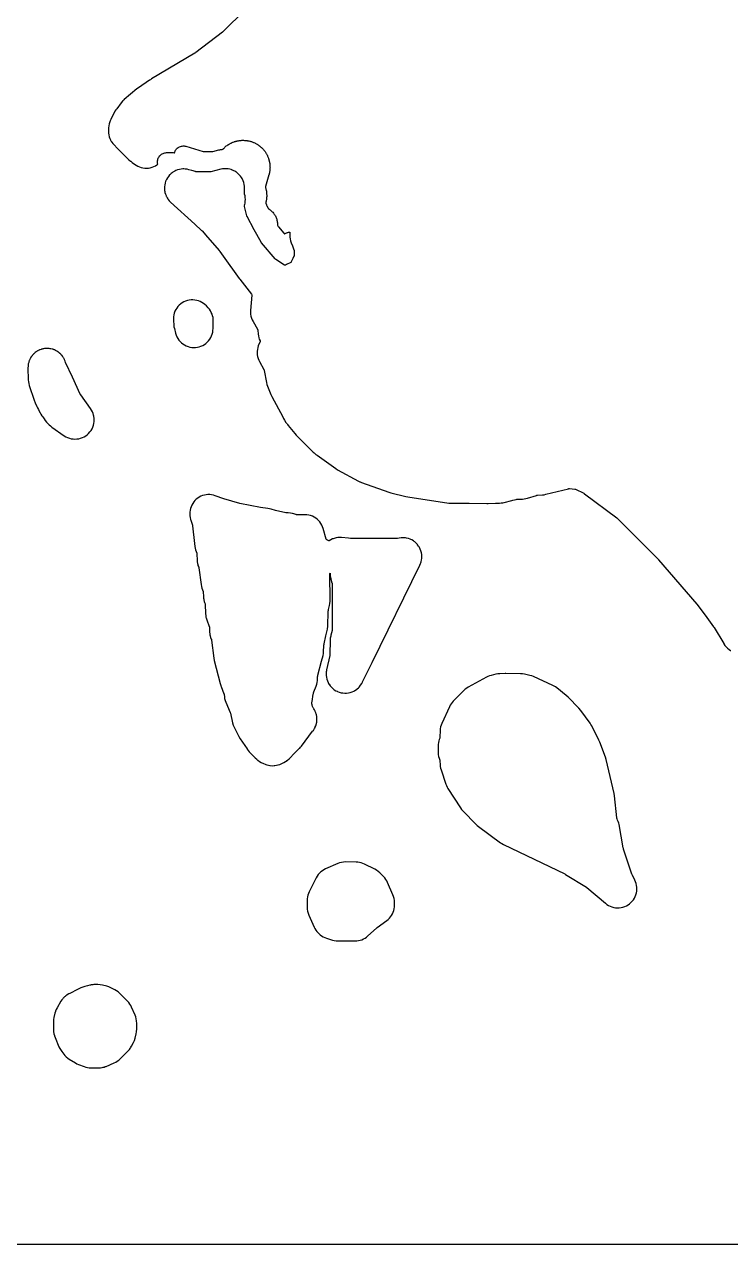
# Model space of a CAD drawing. Header units: millimetres. Extents: x 0 to 300, y 0 to 300.
# Drawn here: x 114.8 to 207.4, y 0 to 159.8 of the extents above; entities that cross this region are included whole.
import ezdxf

# ---------------------------------------------------------------- set-up
doc = ezdxf.new("R2010")
doc.units = ezdxf.units.MM
doc.layers.add('CUT', color=7, linetype='CONTINUOUS')

msp = doc.modelspace()

# ---------------------------------------------------------------- linework, layer by layer
at = {"layer": 'CUT'}
for points in [[(0.0029, 0.0029), (0.0006, 0.0501), (0, 0.0614), (0, 299.9386), (0.0006, 299.9499), (0.0029, 299.9971), (0.0501, 299.9994), (0.0614, 300), (299.8528, 300), (299.9113, 299.9971), (299.9141, 299.9386), (299.9141, 0.0614), (299.9113, 0.0029), (299.8528, 0), (299.8528, 0), (0.0614, 0), (0.0501, 0.0006)], [(136.1861, 123.6221), (135.9518, 123.5452), (135.7262, 123.4456), (135.5115, 123.3243), (135.3097, 123.1824), (135.123, 123.0213), (134.953, 122.8426), (134.8015, 122.648), (134.6699, 122.4394), (134.5594, 122.2189), (134.4713, 121.9886), (134.4062, 121.7507), (134.3649, 121.5075), (134.3478, 121.2615), (134.355, 121.015), (134.4042, 120.3898), (134.4316, 120.1688), (134.4785, 119.951), (134.6394, 119.3382), (134.7143, 119.1017), (134.8122, 118.8737), (134.9322, 118.6565), (135.0732, 118.4523), (135.2337, 118.2631), (135.4122, 118.0908), (135.6069, 117.937), (135.8159, 117.8032), (136.0371, 117.6908), (136.2684, 117.6009), (136.5074, 117.5344), (136.7519, 117.4919), (136.9993, 117.4738), (137.2474, 117.4804), (137.4935, 117.5115), (137.7354, 117.5669), (137.9706, 117.6459), (138.1968, 117.7479), (138.4118, 117.8718), (138.6134, 118.0164), (138.7997, 118.1803), (138.9689, 118.3618), (139.1192, 118.5592), (139.2492, 118.7706), (139.3576, 118.9937), (139.4434, 119.2266), (139.5056, 119.4668), (139.5437, 119.7119), (139.5574, 119.9597), (139.5609, 120.6064), (139.5616, 120.6273), (139.5664, 120.6683), (139.5829, 120.9092), (139.576, 121.1505), (139.546, 121.39), (139.4929, 121.6255), (139.4174, 121.8548), (139.3201, 122.0758), (139.202, 122.2863), (139.0641, 122.4845), (138.9078, 122.6684), (138.6717, 122.9204), (138.4944, 123.0918), (138.3011, 123.245), (138.0936, 123.3783), (137.874, 123.4906), (137.6444, 123.5807), (137.4071, 123.6477), (137.1643, 123.691), (136.9184, 123.7101), (136.6718, 123.705), (136.4269, 123.6755)], [(119.5945, 116.5924), (119.5424, 116.6482), (119.5283, 116.6606), (119.5079, 116.6816), (119.421, 116.7553), (119.4137, 116.7615), (119.3579, 116.8106), (119.3437, 116.8208), (119.3219, 116.8393), (119.2514, 116.8881), (119.217, 116.9119), (119.1583, 116.9541), (119.1444, 116.9622), (119.1214, 116.9781), (119.0063, 117.0422), (118.9455, 117.0773), (118.9321, 117.0834), (118.9084, 117.0967), (118.7837, 117.1509), (118.7217, 117.1791), (118.709, 117.1834), (118.6848, 117.1939), (118.625, 117.2133), (118.5515, 117.237), (118.489, 117.2583), (118.477, 117.2611), (118.4527, 117.269), (118.3119, 117.2998), (118.2497, 117.3143), (118.2386, 117.3158), (118.2145, 117.3211), (118.0673, 117.3385), (118.006, 117.3466), (117.9958, 117.3469), (117.9724, 117.3497), (117.8488, 117.3522), (117.8201, 117.3527), (117.7603, 117.3547), (117.7511, 117.3541), (117.7286, 117.3546), (117.5727, 117.3425), (117.515, 117.3387), (117.5068, 117.3373), (117.4854, 117.3357), (117.3291, 117.308), (117.3276, 117.3077), (117.2724, 117.2986), (117.2653, 117.2967), (117.2453, 117.2932), (117.1409, 117.264), (117.1408, 117.264), (117.0872, 117.249), (117.035, 117.235), (117.0288, 117.2326), (117.0105, 117.2275), (116.8538, 117.1667), (116.8049, 117.1483), (116.7997, 117.1457), (116.7832, 117.1393), (116.6298, 117.0618), (116.5845, 117.0394), (116.5801, 117.0367), (116.5655, 117.0293), (116.5021, 116.9891), (116.4173, 116.9353), (116.3759, 116.9095), (116.3723, 116.9067), (116.3596, 116.8987), (116.2487, 116.812), (116.2184, 116.7884), (116.181, 116.7596), (116.1781, 116.7569), (116.1674, 116.7486), (116.1161, 116.6997), (116.035, 116.6226), (116.0018, 116.5914), (115.9995, 116.5888), (115.9908, 116.5805), (115.8689, 116.4394), (115.8399, 116.4063), (115.8383, 116.404), (115.8313, 116.396), (115.8272, 116.3901), (115.7216, 116.2407), (115.697, 116.2063), (115.6959, 116.2042), (115.6906, 116.1968), (115.6245, 116.0806), (115.5946, 116.0281), (115.5745, 115.9932), (115.5737, 115.9915), (115.57, 115.9849), (115.489, 115.8034), (115.4735, 115.769), (115.473, 115.7677), (115.4706, 115.7622), (115.4058, 115.5683), (115.395, 115.5361), (115.3947, 115.5351), (115.3933, 115.5309), (115.3458, 115.3232), (115.3397, 115.2966), (115.3396, 115.296), (115.339, 115.2932), (115.3238, 115.1742), (115.3097, 115.0642), (115.3082, 115.0527), (115.3082, 115.0526), (115.3081, 115.0513), (115.3009, 114.8076), (115.3009, 114.807), (115.331, 113.2392), (115.3482, 112.9906), (115.39, 112.745), (115.4561, 112.5048), (116.0947, 110.5664), (116.2241, 110.2488), (116.468, 109.751), (116.4894, 109.7016), (116.5521, 109.5793), (116.6568, 109.3657), (116.7269, 109.2386), (116.8924, 108.916), (117.0006, 108.726), (117.125, 108.5462), (117.2508, 108.3803), (117.4112, 108.1204), (117.5639, 107.9003), (117.7393, 107.6977), (118.0567, 107.3686), (118.2364, 107.1997), (118.432, 107.0493), (120.0489, 105.9285), (120.2607, 105.7968), (120.4846, 105.6869), (120.7184, 105.5998), (120.9596, 105.5365), (121.206, 105.4975), (121.455, 105.4833), (121.7042, 105.4939), (121.9511, 105.5293), (122.1933, 105.5892), (122.4283, 105.6729), (122.6537, 105.7795), (122.8675, 105.9082), (123.0673, 106.0574), (123.2513, 106.2259), (123.4175, 106.4118), (123.5644, 106.6134), (123.6905, 106.8286), (123.7945, 107.0553), (123.8755, 107.2913), (123.9324, 107.5341), (123.965, 107.7814), (123.9727, 108.0307), (123.9555, 108.2796), (123.9411, 108.3641), (123.9405, 108.3702), (123.9361, 108.3933), (123.9136, 108.5255), (123.9047, 108.5577), (123.8951, 108.608), (123.8269, 108.8403), (123.7366, 109.0649), (123.6249, 109.2797), (123.493, 109.4828), (122.2037, 111.2712), (122.2008, 111.2754), (122.1891, 111.2946), (122.1605, 111.3438), (122.1529, 111.3591), (121.1234, 113.5699), (120.2228, 115.5038), (120.2149, 115.5219), (120.1647, 115.6681), (120.1261, 115.7648), (120.0968, 115.8433), (120.0858, 115.8657), (120.0743, 115.8946), (120.0247, 115.9904), (119.9886, 116.064), (119.9763, 116.0839), (119.9622, 116.1112), (119.9015, 116.2049), (119.8593, 116.2731), (119.8461, 116.2904), (119.8296, 116.3158), (119.7576, 116.4062), (119.7101, 116.4685), (119.6962, 116.4833), (119.6777, 116.5066), (119.6665, 116.5182)], [(137.4254, 90.4536), (137.4268, 90.4289), (137.4519, 89.6419), (137.4709, 89.4042), (137.5124, 89.1694), (137.5447, 89.0529), (137.5762, 88.9395), (137.6388, 88.7761), (137.6615, 88.7169), (137.6623, 88.7151), (137.6662, 88.7061), (137.669, 88.6981), (137.68, 88.6666), (137.6862, 88.6404), (137.6896, 88.626), (137.6907, 88.619), (137.6926, 88.6068), (137.976, 86.4267), (138.0172, 86.1958), (138.0797, 85.9697), (138.1632, 85.7505), (138.2292, 85.5991), (138.2357, 85.5831), (138.2474, 85.5477), (138.2523, 85.5112), (138.2534, 85.4937), (138.2798, 84.8653), (138.2991, 84.6425), (138.323, 84.508), (138.3383, 84.4224), (138.397, 84.2066), (138.4475, 84.0702), (138.4747, 83.9969), (138.5057, 83.9234), (138.5115, 83.9089), (138.5121, 83.9073), (138.5173, 83.8911), (138.5234, 83.8717), (138.5279, 83.835), (138.5289, 83.8175), (138.5645, 82.6222), (138.5877, 82.3493), (138.6201, 82.1842), (138.6405, 82.0806), (138.7224, 81.8193), (139.0539, 80.935), (139.0603, 80.9165), (139.0709, 80.8756), (139.0772, 80.8338), (139.0775, 80.8297), (139.0786, 80.8142), (139.1064, 80.1927), (139.128, 79.9582), (139.1502, 79.8403), (139.1716, 79.7267), (139.2368, 79.5004), (139.3229, 79.2811), (139.3289, 79.2679), (139.336, 79.251), (139.3486, 79.2135), (139.3574, 79.1749), (139.3602, 79.1567), (139.6648, 76.7936), (139.7186, 76.5081), (140.4763, 73.4702), (140.5571, 73.218), (140.5758, 73.1595), (140.6142, 73.0619), (140.9822, 72.127), (140.9882, 72.1106), (140.9987, 72.0744), (141.0058, 72.0373), (141.0075, 72.023), (141.0079, 72.02), (141.012, 71.9773), (141.0325, 71.7624), (141.0705, 71.5064), (141.1348, 71.2557), (141.2246, 71.013), (141.7922, 69.6932), (141.7929, 69.6914), (141.7986, 69.6774), (141.8214, 69.6077), (141.8256, 69.5912), (142.1183, 68.3156), (142.2019, 68.0304), (142.3187, 67.7571), (142.5439, 67.3067), (142.5439, 67.3066), (142.9372, 66.5196), (143.1006, 66.2397), (144.0025, 64.902), (144.0103, 64.8904), (144.1443, 64.7097), (144.294, 64.5419), (145.0893, 63.7268), (145.2817, 63.5493), (145.3466, 63.5009), (145.4335, 63.4225), (145.6439, 63.269), (145.8692, 63.1383), (146.1412, 62.9988), (146.3716, 62.895), (146.4724, 62.8614), (146.5838, 62.8224), (146.6066, 62.8166), (146.6113, 62.815), (146.6237, 62.8122), (146.7959, 62.7684), (147.012, 62.7332), (147.0311, 62.731), (147.2906, 62.7139), (147.5504, 62.7239), (147.6423, 62.7322), (147.8712, 62.7637), (148.0475, 62.8048), (148.0534, 62.8059), (148.0559, 62.8067), (148.0963, 62.8162), (148.2685, 62.8735), (148.3133, 62.8876), (148.5628, 62.9971), (148.8226, 63.1283), (149.0457, 63.2559), (149.2545, 63.4057), (149.2712, 63.4205), (149.3214, 63.4573), (149.5073, 63.6248), (150.2759, 64.3905), (150.8467, 64.9511), (150.9043, 65.0164), (150.9128, 65.0248), (151.0224, 65.1502), (151.0827, 65.2185), (151.085, 65.2216), (151.0865, 65.2235), (151.1397, 65.2844), (152.6034, 67.2125), (152.6549, 67.28), (152.6572, 67.2833), (152.6582, 67.2846), (152.6775, 67.3128), (152.6963, 67.3401), (152.7932, 67.4809), (152.7954, 67.4849), (152.7958, 67.4855), (152.8107, 67.5126), (152.8549, 67.5925), (152.9113, 67.6944), (152.913, 67.6984), (152.9132, 67.6988), (152.9243, 67.7246), (152.9518, 67.7883), (153.008, 67.9184), (153.0092, 67.9222), (153.0094, 67.9226), (153.0171, 67.947), (153.045, 68.034), (153.0824, 68.1508), (153.0831, 68.1543), (153.0832, 68.1547), (153.0881, 68.1776), (153.122, 68.3348), (153.1338, 68.3893), (153.1341, 68.3925), (153.1342, 68.3928), (153.1367, 68.4145), (153.1399, 68.4428), (153.1617, 68.6317), (153.1617, 68.6346), (153.1617, 68.6348), (153.1621, 68.6556), (153.1658, 68.8756), (153.1656, 68.8781), (153.1656, 68.8783), (153.1639, 68.8988), (153.1462, 69.1188), (153.1458, 69.1209), (153.1458, 69.1211), (153.142, 69.1422), (153.1029, 69.3589), (153.1024, 69.3606), (153.1024, 69.3607), (153.0958, 69.3839), (153.0679, 69.4825), (153.0364, 69.5936), (153.036, 69.5949), (153.0359, 69.595), (153.0249, 69.6231), (152.9474, 69.8208), (152.947, 69.8216), (152.947, 69.8217), (152.9261, 69.8626), (152.8367, 70.0382), (152.8364, 70.0386), (152.8364, 70.0387), (152.768, 70.1457), (152.7053, 70.2437), (152.7052, 70.2439), (152.6793, 70.2802), (152.6734, 70.2906), (152.6243, 70.3765), (152.5789, 70.4776), (152.5636, 70.523), (152.5435, 70.5827), (152.5345, 70.6219), (152.5186, 70.6908), (152.5044, 70.8008), (152.5019, 70.8828), (152.501, 70.9116), (152.5053, 70.9752), (152.5088, 71.0278), (152.511, 71.047), (152.5196, 71.1075), (152.682, 72.0849), (152.6943, 72.1486), (152.6987, 72.1686), (152.7331, 72.2935), (152.7395, 72.313), (152.7615, 72.3739), (153.0551, 73.1261), (153.1366, 73.3718), (153.1923, 73.6247), (153.2216, 73.882), (153.2456, 74.2737), (153.2508, 74.3342), (153.2523, 74.3477), (153.2529, 74.3533), (153.272, 74.473), (153.276, 74.4918), (153.2898, 74.5508), (153.7722, 76.3979), (153.7723, 76.398), (153.9657, 77.1388), (154.0187, 77.3962), (154.0443, 77.6578), (154.0791, 78.4283), (154.0827, 78.4828), (154.084, 78.4968), (154.0843, 78.5), (154.0863, 78.5154), (154.0987, 78.6081), (154.1017, 78.6252), (154.1124, 78.6787), (154.344, 79.7155), (154.544, 80.6105), (154.5685, 80.7535), (154.5863, 80.8577), (154.6037, 81.1079), (154.6356, 82.7837), (154.6386, 82.8499), (154.6391, 82.8562), (154.6401, 82.8708), (154.6567, 83.0022), (154.6604, 83.0228), (154.6728, 83.0827), (154.6738, 83.0877), (154.693, 83.1692), (154.693, 83.1693), (154.8131, 83.6796), (154.8631, 83.9656), (154.8796, 84.2555), (154.875, 87.8885), (154.876, 87.9098), (154.8782, 87.8886), (154.8871, 87.722), (154.909, 87.5269), (154.9197, 87.4319), (154.9858, 87.1476), (155.1332, 86.6483), (155.1381, 86.63), (155.1455, 86.5917), (155.1493, 86.5529), (155.1493, 86.5519), (155.1497, 86.534), (155.1573, 80.5758), (155.1567, 80.5527), (155.1457, 80.4579), (155.1441, 80.4501), (155.1411, 80.4353), (154.9926, 79.8041), (154.9633, 79.6798), (154.9164, 79.4191), (154.8973, 79.1548), (154.8616, 77.2835), (154.861, 77.2683), (154.8608, 77.2635), (154.8509, 77.1816), (154.849, 77.1716), (154.8471, 77.162), (154.4224, 75.2609), (154.404, 75.154), (154.3806, 75.0188), (154.3629, 74.7738), (154.3675, 74.5963), (154.3693, 74.5282), (154.3997, 74.2844), (154.454, 74.0448), (154.5314, 73.8117), (154.6314, 73.5873), (154.7336, 73.4078), (154.753, 73.3738), (154.8949, 73.1733), (155.0558, 72.9876), (155.2341, 72.8187), (155.4282, 72.668), (155.6361, 72.5372), (155.8001, 72.4552), (155.8559, 72.4273), (155.8582, 72.4265), (156.0853, 72.3396), (156.3223, 72.2748), (156.4865, 72.2469), (156.5645, 72.2336), (156.8096, 72.2164), (157.0085, 72.222), (157.0551, 72.2233), (157.2988, 72.2543), (157.5383, 72.309), (157.7713, 72.387), (157.9955, 72.4875), (158.1082, 72.5519), (158.2087, 72.6094), (158.409, 72.7518), (158.4462, 72.7842), (158.5943, 72.9131), (158.7273, 73.0541), (158.7628, 73.0918), (158.9131, 73.2861), (158.9911, 73.4108), (158.9912, 73.4108), (159.0435, 73.4943), (159.0622, 73.5278), (159.0848, 73.568), (159.1333, 73.6605), (159.147, 73.6864), (160.406, 76.2471), (166.6593, 88.9647), (166.7549, 89.1852), (166.789, 89.2907), (166.8288, 89.4139), (166.8805, 89.6485), (166.906, 89.8593), (166.9093, 89.8871), (166.9094, 89.892), (166.9152, 90.1273), (166.9064, 90.2491), (166.8979, 90.367), (166.8577, 90.6039), (166.8291, 90.7098), (166.795, 90.8359), (166.7927, 90.8418), (166.7102, 91.0608), (166.6043, 91.2765), (166.5574, 91.3524), (166.4782, 91.481), (166.3511, 91.6486), (166.333, 91.6725), (166.2764, 91.7338), (166.17, 91.8491), (165.9909, 92.0093), (165.9111, 92.0679), (165.7972, 92.1515), (165.5908, 92.2745), (165.4552, 92.3386), (165.3735, 92.3772), (165.1814, 92.4462), (165.1474, 92.4584), (165.1279, 92.4634), (164.9145, 92.5176), (164.7534, 92.5424), (164.677, 92.5542), (164.4371, 92.5678), (164.1969, 92.5582), (163.9589, 92.5257), (163.7328, 92.4837), (163.7149, 92.4808), (163.6403, 92.4738), (163.6368, 92.4738), (163.6221, 92.4734), (157.6788, 92.4639), (157.6184, 92.4653), (157.5582, 92.4697), (157.3068, 92.4942), (156.4003, 92.5825), (156.1536, 92.5943), (155.907, 92.5817), (155.6628, 92.5448), (155.4235, 92.484), (155.3048, 92.441), (155.1913, 92.3999), (155.0033, 92.3099), (154.9686, 92.2933), (154.7574, 92.1652), (154.729, 92.1438), (154.6227, 92.2049), (154.5863, 92.2258), (154.5339, 92.2495), (154.458, 92.2837), (154.413, 92.3067), (154.4092, 92.3179), (154.394, 92.3625), (153.992, 93.7586), (153.99, 93.7657), (153.9103, 93.9986), (153.8081, 94.2226), (153.6843, 94.4355), (153.5402, 94.6351), (153.3772, 94.8196), (153.1968, 94.9871), (153.0008, 95.1362), (152.7912, 95.2652), (152.5698, 95.3729), (152.3389, 95.4584), (152.1007, 95.5207), (151.8575, 95.5593), (151.6118, 95.5738), (150.4628, 95.5849), (150.4409, 95.5893), (150.424, 95.5939), (149.9771, 95.7273), (149.679, 95.7967), (149.3748, 95.8292), (149.0899, 95.842), (147.719, 96.1206), (147.1618, 96.2961), (146.9498, 96.3528), (146.7336, 96.3907), (145.7745, 96.5157), (143.08, 97.0633), (140.9571, 97.6704), (139.8364, 98.0713), (139.6057, 98.1415), (139.3693, 98.1891), (139.1294, 98.2137), (138.8883, 98.2151), (138.6481, 98.1933), (138.4112, 98.1484), (138.1797, 98.0809), (137.9558, 97.9914), (137.7416, 97.8808), (137.539, 97.75), (137.3499, 97.6004), (137.1761, 97.4332), (137.0193, 97.25), (136.8808, 97.0526), (136.762, 96.8428), (136.664, 96.6225), (136.5876, 96.3938), (136.5336, 96.1587), (136.5025, 95.9196), (136.4947, 95.6786), (136.51, 95.438), (136.5485, 95.1999), (136.6097, 94.9667), (136.6175, 94.9421), (136.6389, 94.874), (136.6389, 94.8739), (136.8421, 94.2284), (136.8473, 94.2104), (136.8638, 94.1315), (136.8652, 94.1208), (136.8662, 94.1129), (137.1135, 91.7961), (137.1545, 91.4124), (137.1894, 91.1852), (137.245, 90.9621), (137.3209, 90.745), (137.4055, 90.5347), (137.4074, 90.5296), (137.4219, 90.4827)], [(169.3726, 62.3888), (169.4319, 62.1801), (170.0551, 60.3029), (170.1291, 60.1074), (170.2193, 59.9189), (170.3249, 59.7385), (171.9714, 57.1774), (172.1174, 56.9735), (172.2832, 56.7852), (174.0144, 55.0074), (174.1654, 54.8647), (174.3277, 54.7351), (177.1991, 52.6308), (177.3922, 52.5026), (177.5964, 52.3928), (185.6283, 48.5432), (185.6815, 48.516), (185.7334, 48.4862), (188.4691, 46.819), (188.4734, 46.8163), (188.5357, 46.7715), (188.5492, 46.7605), (190.9663, 44.6981), (191.1601, 44.5485), (191.3676, 44.4186), (191.5868, 44.3096), (191.8156, 44.2225), (192.0518, 44.1583), (192.2932, 44.1174), (192.5374, 44.1004), (192.7822, 44.1074), (193.025, 44.1382), (193.2637, 44.1926), (193.4959, 44.2702), (193.7194, 44.37), (193.9321, 44.4913), (194.1319, 44.6328), (194.3169, 44.7931), (194.4853, 44.9708), (194.6356, 45.164), (194.7662, 45.3711), (194.8759, 45.5899), (194.9638, 45.8185), (195.0288, 46.0545), (195.0705, 46.2957), (195.0883, 46.5399), (195.0822, 46.7846), (195.0522, 47.0276), (194.9985, 47.2664), (194.9218, 47.4989), (194.8227, 47.7228), (194.5023, 48.3601), (194.4668, 48.4375), (194.4369, 48.5172), (193.3481, 51.7715), (193.3236, 51.8546), (193.3052, 51.9393), (192.7563, 55.0027), (192.7109, 55.2063), (192.6488, 55.4055), (192.5703, 55.5987), (192.5037, 55.7446), (192.4959, 55.7631), (192.4823, 55.8042), (192.4731, 55.8465), (192.4704, 55.8664), (192.1631, 58.7496), (192.1109, 59.0566), (191.0633, 63.5148), (190.9696, 63.8229), (190.2267, 65.7982), (190.1199, 66.0419), (189.1705, 67.9288), (189.0709, 68.108), (188.9569, 68.2786), (187.7334, 69.9555), (187.5035, 70.2276), (186.0738, 71.6934), (185.8444, 71.9011), (184.586, 72.9063), (184.42, 73.028), (184.2445, 73.1357), (184.0608, 73.2286), (181.5369, 74.3765), (181.3043, 74.4686), (181.0637, 74.5369), (180.3573, 74.6998), (180.0909, 74.7463), (179.8209, 74.7636), (177.9222, 74.7829), (177.8179, 74.7818), (177.1239, 74.7599), (176.8632, 74.738), (176.6062, 74.6889), (175.9908, 74.5377), (175.7794, 74.4758), (175.5742, 74.3954), (175.377, 74.2974), (172.9894, 72.9763), (172.7904, 72.8538), (172.6037, 72.7132), (172.431, 72.5557), (171.0351, 71.1584), (170.8847, 70.9938), (170.7496, 70.8165), (170.6308, 70.6278), (170.5293, 70.4294), (169.5349, 68.2502), (169.4445, 68.0234), (169.3767, 67.7889), (169.3321, 67.5489), (169.311, 67.3057), (169.2791, 66.4525), (169.2779, 66.433), (169.2719, 66.3912), (169.2616, 66.3504), (169.2554, 66.3318), (169.1943, 66.1645), (169.1266, 65.9499), (169.0785, 65.73), (169.0504, 65.5067), (169.0424, 65.2817), (169.051, 64.4024), (169.0655, 64.1576), (169.1038, 63.9153), (169.1658, 63.6779), (169.2506, 63.4478), (169.2587, 63.4289), (169.2708, 63.394), (169.2763, 63.3579), (169.2777, 63.3407), (169.3091, 62.8178), (169.3315, 62.6019)], [(152.0149, 43.3836), (152.1078, 43.1419), (152.7992, 41.5889), (152.9018, 41.3842), (153.0227, 41.1897), (153.1609, 41.0071), (153.3153, 40.8379), (153.3167, 40.8364), (153.415, 40.7381), (153.5899, 40.579), (153.7791, 40.4372), (153.9808, 40.3138), (154.1933, 40.2101), (154.4146, 40.1269), (155.1862, 39.8777), (155.4385, 39.8106), (155.6964, 39.7701), (155.9572, 39.7568), (158.1506, 39.7592), (158.3811, 39.7701), (158.6096, 39.8023), (158.8341, 39.8553), (159.0529, 39.9288), (159.2639, 40.0222), (159.4654, 40.1347), (159.6557, 40.2652), (159.8331, 40.4127), (160.9583, 41.4397), (161.0075, 41.4822), (161.059, 41.522), (162.3094, 42.4349), (162.4916, 42.5815), (162.6594, 42.7445), (162.8112, 42.9225), (162.9456, 43.1138), (163.0617, 43.3169), (163.1582, 43.53), (163.2344, 43.7512), (163.2896, 43.9785), (163.3233, 44.2099), (163.3352, 44.4435), (163.3367, 44.7915), (163.3241, 45.0526), (163.2843, 45.3109), (163.2178, 45.5637), (163.1253, 45.8081), (162.4132, 47.4281), (162.3115, 47.6333), (162.1914, 47.8284), (162.0541, 48.0116), (161.9005, 48.1815), (161.4028, 48.6839), (161.2019, 48.8658), (160.9825, 49.0248), (160.7472, 49.1592), (159.4041, 49.8325), (159.1932, 49.9264), (158.9745, 50.0003), (158.75, 50.0538), (158.5215, 50.0863), (158.2909, 50.0977), (156.8937, 50.1017), (156.6344, 50.089), (156.3778, 50.0494), (156.1266, 49.9834), (155.8837, 49.8918), (154.3038, 49.2), (154.0818, 49.0894), (153.8719, 48.9574), (153.6761, 48.8052), (153.4964, 48.6343), (153.3345, 48.4465), (153.1919, 48.2436), (153.0702, 48.0275), (152.1516, 46.1894), (152.1484, 46.1829), (152.0547, 45.9717), (151.981, 45.7527), (151.9278, 45.5279), (151.8956, 45.2991), (151.8846, 45.0684), (151.8836, 44.1884), (151.8969, 43.9273), (151.9375, 43.669), (152.0048, 43.4163), (152.0092, 43.4048)], [(119.6373, 25.4225), (119.7309, 25.2941), (119.983, 24.9481), (120.1389, 24.755), (120.3131, 24.5784), (120.504, 24.4199), (120.7097, 24.2811), (121.5138, 23.7948), (121.7048, 23.6904), (121.9041, 23.6029), (122.6572, 23.3111), (122.8733, 23.2385), (123.0951, 23.1859), (123.3207, 23.1537), (123.5335, 23.1429), (123.5483, 23.1421), (124.5296, 23.1373), (124.6591, 23.1433), (124.7856, 23.1491), (125.039, 23.1872), (125.1628, 23.2189), (125.2872, 23.2509), (125.4234, 23.3012), (125.5276, 23.3398), (126.5884, 23.7948), (126.8019, 23.8987), (127.0047, 24.0224), (127.1947, 24.1648), (127.3704, 24.3246), (128.419, 25.3731), (128.591, 25.5638), (128.6715, 25.674), (128.7426, 25.7711), (128.8721, 25.993), (129.1199, 26.4724), (129.1204, 26.4734), (129.2393, 26.7408), (129.3262, 27.0202), (129.4648, 27.5799), (129.4674, 27.5936), (129.4705, 27.6062), (129.5173, 27.8621), (129.5188, 27.8705), (129.5188, 27.8707), (129.5254, 27.9066), (129.5433, 28.2115), (129.5419, 28.7626), (129.5434, 29.0137), (129.5319, 29.2699), (129.5287, 29.2914), (129.5276, 29.3114), (129.4885, 29.5619), (129.4243, 29.8071), (129.3355, 30.0447), (128.883, 31.0903), (128.7794, 31.3018), (128.6564, 31.5025), (128.5151, 31.6908), (128.3566, 31.865), (128.3528, 31.8688), (128.3017, 31.9199), (127.3103, 32.9116), (127.117, 33.0858), (126.9066, 33.239), (126.6814, 33.3694), (126.1712, 33.6306), (126.06, 33.6796), (125.9053, 33.7477), (125.77, 33.7894), (125.6277, 33.8332), (125.0499, 33.9749), (124.7519, 34.0291), (124.4495, 34.0469), (123.9967, 34.046), (123.9158, 34.0425), (123.792, 34.0372), (123.5888, 34.0117), (123.4715, 33.9871), (123.3884, 33.9696), (123.1066, 33.8984), (122.7513, 33.8084), (122.6306, 33.7708), (122.4919, 33.7276), (122.3596, 33.6699), (122.2428, 33.6191), (121.9596, 33.4769), (121.8004, 33.4037), (120.8028, 32.8962), (120.6588, 32.8239), (120.4554, 32.7096), (120.4317, 32.6932), (120.4205, 32.6868), (120.3773, 32.6555), (120.2635, 32.5768), (120.2344, 32.5524), (120.2115, 32.5358), (120.1599, 32.4898), (120.0848, 32.4267), (120.0523, 32.3938), (120.0191, 32.3641), (120.0031, 32.3483), (119.9326, 32.2725), (119.921, 32.2607), (119.916, 32.2547), (119.8613, 32.1958), (119.7327, 32.032), (119.6182, 31.858), (119.1165, 31.0222), (118.9947, 30.7932), (118.8973, 30.5528), (118.891, 30.5309), (118.8238, 30.3002), (118.6961, 29.7576), (118.6455, 29.467), (118.6447, 29.4511), (118.6445, 29.4499), (118.6427, 29.4152), (118.6296, 29.1725), (118.6297, 29.1545), (118.6296, 29.1518), (118.6299, 29.1209), (118.6347, 28.1264), (118.648, 27.8811), (118.6853, 27.6383), (118.689, 27.624), (118.6924, 27.6023), (118.754, 27.3654), (118.7596, 27.3503), (118.7642, 27.3327), (118.8484, 27.1054), (119.3545, 25.919), (119.4801, 25.6655), (119.6335, 25.4277), (119.6348, 25.4259)]]:
    msp.add_lwpolyline(points, close=True, dxfattribs=at)
msp.add_lwpolyline([(143.6995, 161.6524), (140.909, 158.8803), (140.8531, 158.8282), (140.7939, 158.7798), (137.2902, 156.0951), (137.2332, 156.054), (137.1739, 156.0164), (131.4984, 152.646), (131.3452, 152.5429), (131.2403, 152.4815), (129.788, 151.4982), (129.5774, 151.3388), (127.9073, 149.9296), (127.9061, 149.9284), (127.8752, 149.9027), (127.8045, 149.8326), (127.7062, 149.7399), (127.5273, 149.5293), (126.9274, 148.738), (126.8245, 148.6047), (126.6917, 148.415), (126.577, 148.214), (126.2316, 147.5375), (126.1468, 147.3534), (126.0773, 147.1631), (125.9495, 146.7642), (125.8837, 146.5153), (125.8439, 146.2609), (125.8304, 146.0038), (125.8303, 145.7976), (125.8421, 145.5522), (125.878, 145.3091), (125.9376, 145.0708), (126.0203, 144.8394), (126.0985, 144.674), (126.1151, 144.6379), (126.1175, 144.6338), (126.1253, 144.6173), (126.1782, 144.5291), (126.2323, 144.4356), (126.2393, 144.4248), (126.2472, 144.4139), (126.2516, 144.4066), (126.2922, 144.3519), (126.4018, 144.2007), (126.5881, 143.9958), (126.9912, 143.5993), (128.5277, 142.0636), (128.7255, 141.8859), (128.7635, 141.8585), (128.9314, 141.7098), (129.1455, 141.5572), (129.4673, 141.3523), (129.6769, 141.2328), (129.897, 141.1339), (130.1257, 141.0568), (130.3607, 141.0021), (130.5998, 140.9702), (130.841, 140.9616), (131.0818, 140.9763), (131.3201, 141.0141), (131.5537, 141.0747), (131.7803, 141.1576), (131.9979, 141.2619), (132.2044, 141.3867), (132.3126, 141.4672), (132.2874, 141.5763), (132.2722, 141.6911), (132.2682, 141.8069), (132.2754, 141.9225), (132.2937, 142.0368), (132.323, 142.1489), (132.3629, 142.2576), (132.4131, 142.362), (132.4731, 142.461), (132.5424, 142.5538), (132.6203, 142.6395), (132.7062, 142.7173), (132.7991, 142.7864), (132.8982, 142.8463), (133.0027, 142.8963), (133.1115, 142.936), (133.2236, 142.965), (133.338, 142.9832), (133.4536, 142.9901), (134.1299, 142.9984), (134.1594, 142.9983), (134.2208, 142.9976), (134.2503, 142.9969), (134.2697, 142.9961), (134.3285, 142.9925), (134.4452, 142.9824), (134.4937, 142.9758), (134.4937, 142.9759), (134.5299, 143.0899), (134.5773, 143.1997), (134.6354, 143.3043), (134.7036, 143.4026), (134.7813, 143.4936), (134.8676, 143.5764), (134.9618, 143.6501), (135.0628, 143.7142), (135.1697, 143.7679), (135.2814, 143.8106), (135.3968, 143.8421), (135.5148, 143.8618), (135.6342, 143.8698), (135.7537, 143.8658), (135.8723, 143.8499), (135.9887, 143.8223), (138.2623, 143.1621), (138.3247, 143.147), (138.3336, 143.1457), (138.3978, 143.1423), (139.4192, 143.1356), (139.4772, 143.1376), (139.4852, 143.1386), (139.5421, 143.1501), (140.3284, 143.3447), (140.3575, 143.3515), (140.4158, 143.3644), (140.445, 143.3705), (140.5058, 143.3824), (140.5646, 143.3923), (140.6827, 143.4093), (140.742, 143.4164), (140.7603, 143.4181), (140.8248, 143.4272), (140.8337, 143.4293), (140.8423, 143.4322), (140.8506, 143.4359), (140.8585, 143.4404), (140.866, 143.4456), (140.8729, 143.4514), (140.8798, 143.4584), (140.8957, 143.4775), (140.9347, 143.5229), (140.9544, 143.5454), (140.9948, 143.5901), (141.0346, 143.6322), (141.1162, 143.7144), (141.2017, 143.7925), (141.2909, 143.8664), (141.3836, 143.936), (141.4795, 144.001), (141.5282, 144.0323), (141.5793, 144.0635), (141.6042, 144.0782), (141.6544, 144.1072), (141.6797, 144.1214), (141.7612, 144.1658), (141.7741, 144.1728), (141.8001, 144.1865), (141.8131, 144.1933), (141.8674, 144.2212), (141.8805, 144.2278), (141.9068, 144.2409), (141.9199, 144.2474), (141.9374, 144.2558), (141.9639, 144.2682), (142.0174, 144.2925), (142.0442, 144.3042), (142.1515, 144.3497), (142.206, 144.3713), (142.3161, 144.4118), (142.3717, 144.4307), (142.4775, 144.4639), (142.5339, 144.48), (142.6474, 144.5095), (142.7046, 144.5229), (142.8131, 144.5456), (142.8708, 144.5562), (142.9867, 144.5745), (143.0448, 144.5822), (143.1551, 144.5941), (143.2136, 144.599), (143.3307, 144.606), (143.3893, 144.608), (143.5002, 144.6091), (143.5588, 144.6083), (143.6761, 144.6037), (143.7346, 144.6), (143.8451, 144.5903), (143.9034, 144.5837), (144.0196, 144.5677), (144.0775, 144.5583), (144.1865, 144.5379), (144.2439, 144.5256), (144.358, 144.4984), (144.4147, 144.4834), (144.5212, 144.4524), (144.5771, 144.4346), (144.688, 144.3964), (144.7429, 144.3759), (144.8459, 144.3346), (144.8998, 144.3115), (145.0064, 144.2626), (145.0591, 144.2368), (145.1575, 144.1857), (145.2089, 144.1574), (145.3103, 144.0984), (145.3602, 144.0676), (145.4532, 144.0071), (145.5016, 143.9739), (145.5967, 143.9052), (145.6434, 143.8697), (145.73, 143.8005), (145.7749, 143.7627), (145.8628, 143.6851), (145.9058, 143.6452), (145.9853, 143.5678), (146.0263, 143.5259), (146.1062, 143.44), (146.1451, 143.3961), (146.2166, 143.3113), (146.2534, 143.2656), (146.3245, 143.1723), (146.359, 143.1248), (146.4218, 143.0335), (146.4539, 142.9844), (146.5156, 142.8846), (146.5453, 142.834), (146.5989, 142.7369), (146.6261, 142.6849), (146.6777, 142.5796), (146.7023, 142.5263), (146.7462, 142.4245), (146.7682, 142.3701), (146.8093, 142.2602), (146.8285, 142.2048), (146.8623, 142.0992), (146.8788, 142.0429), (146.9091, 141.9295), (146.9228, 141.8725), (146.9461, 141.7641), (146.957, 141.7064), (146.976, 141.5907), (146.9841, 141.5326), (146.9967, 141.4224), (147.002, 141.364), (147.0096, 141.2469), (147.012, 141.1883), (147.0138, 141.0774), (147.0133, 141.0187), (147.0095, 140.9015), (147.0061, 140.8429), (146.9971, 140.7324), (146.9909, 140.6741), (146.9756, 140.5578), (146.9665, 140.4998), (146.9457, 140.3852), (146.9402, 140.3564), (146.9283, 140.2989), (146.922, 140.2702), (146.9176, 140.2514), (146.9142, 140.2371), (146.9072, 140.2086), (146.9036, 140.1944), (146.8884, 140.1352), (146.8846, 140.1211), (146.8769, 140.0927), (146.873, 140.0786), (146.435, 138.5393), (146.4203, 138.4767), (146.419, 138.4678), (146.4186, 138.4588), (146.419, 138.4498), (146.4202, 138.4409), (146.4349, 138.3783), (146.4623, 138.2816), (146.4764, 138.2268), (146.5021, 138.1166), (146.5136, 138.0612), (146.533, 137.956), (146.5419, 137.9002), (146.557, 137.7881), (146.5633, 137.7318), (146.5726, 137.6253), (146.5763, 137.5688), (146.5808, 137.4558), (146.5818, 137.3992), (146.581, 137.2922), (146.5793, 137.2357), (146.5732, 137.1227), (146.5688, 137.0663), (146.558, 136.9599), (146.5509, 136.9037), (146.5342, 136.7918), (146.5245, 136.7361), (146.5027, 136.6259), (146.4969, 136.5982), (146.4876, 136.5564), (146.4706, 136.4712), (146.4698, 136.4628), (146.4698, 136.4534), (146.4707, 136.4441), (146.4835, 136.378), (146.5341, 136.1709), (146.5513, 136.1116), (146.5545, 136.1036), (146.5819, 136.0483), (146.7556, 135.7337), (146.7915, 135.6756), (146.7972, 135.668), (146.8037, 135.661), (146.8108, 135.6548), (146.8227, 135.6462), (146.855, 135.6263), (146.9531, 135.5625), (147.0479, 135.494), (147.1393, 135.421), (147.2271, 135.3436), (147.311, 135.262), (147.3907, 135.1764), (147.4663, 135.0871), (147.5373, 134.9941), (147.6038, 134.8978), (147.6655, 134.7984), (147.7223, 134.6961), (147.774, 134.5911), (147.8205, 134.4838), (147.8617, 134.3743), (147.8976, 134.2629), (147.928, 134.1499), (147.9528, 134.0356), (147.972, 133.9201), (147.9856, 133.8039), (147.9935, 133.6872), (147.9957, 133.5702), (147.9954, 133.5189), (147.9962, 133.5076), (147.9977, 133.4983), (148.0002, 133.4892), (148.0035, 133.4804), (148.0334, 133.4195), (148.0449, 133.3985), (148.0812, 133.3399), (148.123, 133.2852), (148.8268, 132.4531), (148.8735, 132.4031), (148.8806, 132.3968), (148.8883, 132.3912), (148.8966, 132.3864), (148.9052, 132.3825), (148.9142, 132.3794), (148.9235, 132.3772), (148.9329, 132.376), (148.9425, 132.3756), (148.952, 132.3762), (148.9614, 132.3777), (148.9706, 132.3802), (148.9795, 132.3835), (149.0812, 132.4333), (149.1075, 132.4457), (149.1603, 132.47), (149.1868, 132.4818), (149.1905, 132.4834), (149.2447, 132.5052), (149.3008, 132.5262), (149.416, 132.5628), (149.5344, 132.5876), (149.5974, 132.5943), (149.6166, 132.1886), (149.627, 131.9676), (149.6302, 131.9356), (149.654, 131.7005), (149.7095, 131.4378), (149.714, 131.424), (149.7929, 131.1826), (149.9528, 130.7696), (150.1471, 130.2678), (150.1487, 130.2633), (150.1531, 130.2511), (150.1547, 130.2456), (150.1632, 130.216), (150.1669, 130.1801), (150.1675, 130.1622), (150.1681, 130.1162), (150.1755, 129.542), (150.1753, 129.5244), (150.173, 129.4945), (150.1725, 129.4881), (150.1602, 129.4537), (150.1595, 129.4521), (150.1533, 129.4379), (150.0088, 129.1255), (149.8035, 128.6817), (149.7958, 128.6662), (149.7951, 128.6647), (149.7862, 128.6495), (149.7754, 128.6311), (149.7574, 128.6199), (149.7423, 128.6105), (149.7255, 128.6016), (149.1823, 128.3324), (149.033, 128.2584), (149.0149, 128.25), (148.977, 128.2358), (148.9724, 128.2381), (148.9407, 128.2539), (148.9236, 128.2642), (147.7805, 128.9909), (147.7639, 129.002), (147.7315, 129.0276), (147.7018, 129.0563), (147.6885, 129.0712), (145.9136, 131.1698), (145.9013, 131.1851), (145.876, 131.2218), (145.8552, 131.2521), (145.8488, 131.263), (145.8453, 131.269), (144.959, 132.874), (144.0011, 134.6089), (143.993, 134.6244), (143.9911, 134.6288), (143.9783, 134.6576), (143.9711, 134.6788), (143.9666, 134.6922), (143.9622, 134.7086), (143.6577, 135.9562), (143.6533, 135.9766), (143.6475, 136.0191), (143.6554, 136.0613), (143.6596, 136.0769), (143.6608, 136.0814), (143.6851, 136.1629), (143.6994, 136.2207), (143.7422, 136.3937), (143.7641, 136.5414), (143.777, 136.6289), (143.7894, 136.8663), (143.7791, 137.1038), (143.7585, 137.2521), (143.7464, 137.3393), (143.6914, 137.5706), (143.6727, 137.6351), (143.6691, 137.6712), (143.6684, 137.6891), (143.6606, 138.3046), (143.6612, 138.3572), (143.6552, 138.5197), (143.6524, 138.5971), (143.6206, 138.835), (143.5662, 139.0688), (143.4896, 139.2963), (143.3915, 139.5154), (143.3504, 139.5877), (143.2729, 139.7241), (143.1348, 139.9204), (142.9785, 140.1026), (142.8979, 140.1801), (142.8055, 140.2689), (142.6173, 140.4179), (142.5275, 140.476), (142.4157, 140.5482), (142.2867, 140.6149), (142.2025, 140.6585), (142.0218, 140.731), (141.9797, 140.7479), (141.9254, 140.7638), (141.7494, 140.8155), (141.5136, 140.8607), (141.4239, 140.8691), (141.2747, 140.8831), (141.1723, 140.8828), (141.0346, 140.8824), (140.9486, 140.8739), (140.7958, 140.8588), (140.5603, 140.8123), (139.241, 140.4856), (139.236, 140.4844), (139.1859, 140.4762), (139.1723, 140.4751), (139.1605, 140.4742), (139.1362, 140.4738), (137.3608, 140.4855), (137.3426, 140.486), (137.305, 140.4898), (137.2677, 140.497), (137.2506, 140.5015), (136.7858, 140.6365), (136.3754, 140.7557), (136.1451, 140.8103), (136.1336, 140.813), (135.8874, 140.8461), (135.7206, 140.8518), (135.6391, 140.8546), (135.5953, 140.8517), (135.3911, 140.8383), (135.146, 140.7976), (134.9062, 140.7327), (134.6739, 140.6443), (134.5567, 140.5858), (134.4516, 140.5333), (134.3667, 140.4798), (134.2834, 140.4272), (134.2415, 140.4008), (134.1993, 140.3679), (134.0455, 140.2481), (133.8663, 140.0773), (133.8656, 140.0767), (133.7036, 139.8882), (133.6961, 139.8775), (133.5612, 139.6847), (133.4396, 139.4679), (133.3682, 139.3043), (133.3402, 139.2402), (133.2639, 139.0038), (133.2114, 138.7609), (133.1832, 138.514), (133.1798, 138.2656), (133.1889, 138.1588), (133.201, 138.018), (133.2247, 137.8914), (133.2466, 137.7738), (133.3163, 137.5353), (133.3871, 137.3601), (133.4094, 137.3049), (133.4361, 137.2539), (133.5248, 137.0849), (133.6084, 136.9579), (133.6615, 136.8774), (133.8057, 136.6998), (133.8181, 136.6845), (133.9931, 136.5081), (137.17, 133.6093), (137.1701, 133.6093), (138.0537, 132.8031), (138.0645, 132.7926), (138.1041, 132.7544), (138.1516, 132.7029), (138.5674, 132.2256), (138.5674, 132.2255), (140.366, 130.1608), (140.4042, 130.1148), (140.4058, 130.1126), (140.4107, 130.1061), (140.4349, 130.0738), (140.44, 130.067), (140.8891, 129.4366), (142.9642, 126.5239), (143.0391, 126.4241), (144.6079, 124.4395), (144.6418, 124.3923), (144.6394, 124.3342), (144.4633, 122.3419), (144.4538, 122.0868), (144.4704, 121.8321), (144.5128, 121.5805), (144.5807, 121.3344), (144.6734, 121.0966), (144.7898, 120.8694), (145.3672, 119.8718), (145.3768, 119.8541), (145.3943, 119.8146), (145.403, 119.7723), (145.4054, 119.7523), (145.4567, 119.21), (145.4885, 118.9844), (145.5407, 118.7626), (145.6128, 118.5464), (145.7043, 118.3378), (145.7123, 118.3216), (145.7201, 118.3049), (145.7339, 118.2681), (145.7208, 118.2311), (145.7133, 118.2142), (145.5642, 117.8982), (145.4735, 117.6798), (145.4038, 117.4538), (145.3558, 117.2222), (145.3299, 116.9872), (145.3263, 116.7507), (145.3451, 116.5149), (145.3861, 116.282), (145.4489, 116.054), (145.533, 115.833), (145.6376, 115.6209), (146.2071, 114.5915), (146.2161, 114.5742), (146.2325, 114.5357), (146.2448, 114.4956), (146.249, 114.4766), (146.5648, 112.8713), (146.6199, 112.6465), (146.6955, 112.4279), (147.1351, 111.3253), (147.261, 111.057), (148.7045, 108.4018), (148.7069, 108.3943), (148.8039, 108.1736), (148.9216, 107.9631), (149.1041, 107.671), (149.137, 107.6251), (149.1488, 107.6057), (149.247, 107.4717), (149.2884, 107.4138), (149.4001, 107.2772), (150.2635, 106.204), (150.4469, 106), (150.5014, 105.9456), (150.5666, 105.8744), (150.889, 105.5594), (152.5481, 103.9065), (152.6898, 103.7757), (152.8207, 103.6725), (152.8837, 103.6109), (153.0287, 103.48), (153.1835, 103.3607), (155.6312, 101.6231), (155.877, 101.4692), (158.598, 99.9781), (158.7747, 99.8902), (158.8156, 99.8737), (158.8213, 99.8709), (159.0032, 99.7978), (162.5931, 98.5165), (162.8289, 98.4452), (162.8296, 98.445), (164.8288, 97.9468), (164.8306, 97.9464), (165.0707, 97.8989), (170.4397, 97.1076), (170.6264, 97.0872), (170.8141, 97.0809), (173.0914, 97.0899), (175.4334, 97.0561), (175.5866, 97.0586), (176.544, 97.1035), (177.1011, 97.1057), (177.3075, 97.1151), (177.5123, 97.1414), (177.7143, 97.1846), (178.6898, 97.4356), (178.8261, 97.4779), (179.2535, 97.5787), (179.2709, 97.5824), (179.3473, 97.5929), (179.3651, 97.5941), (180.1118, 97.6254), (180.3312, 97.6443), (180.5481, 97.6824), (180.7608, 97.7395), (181.9369, 98.1114), (181.9588, 98.1176), (182.0555, 98.1357), (182.0781, 98.1378), (182.7178, 98.1786), (182.9436, 98.2033), (183.1662, 98.2484), (186.1235, 98.989), (186.1434, 98.9934), (186.1871, 98.9994), (186.2312, 99.0006), (186.2516, 98.9995), (186.9403, 98.9427), (186.9577, 98.9409), (186.9948, 98.9343), (187.03, 98.9209), (187.0459, 98.9136), (188.1336, 98.38), (188.1491, 98.3719), (188.2134, 98.3326), (188.2277, 98.3224), (192.4582, 95.1618), (192.5255, 95.1076), (192.5886, 95.0487), (197.8835, 89.7398), (197.9141, 89.708), (197.9434, 89.6751), (202.9327, 83.8716), (202.954, 83.8458), (204.0153, 82.4051), (205.1397, 80.8787), (205.1711, 80.8339), (205.2004, 80.7878), (206.4651, 78.6932), (206.4707, 78.684), (206.6187, 78.4658), (206.7888, 78.2644), (206.9793, 78.082), (207.1878, 77.9207), (207.368, 77.7959), (207.3844, 77.784)], dxfattribs=at)

doc.saveas('drawing.dxf')
